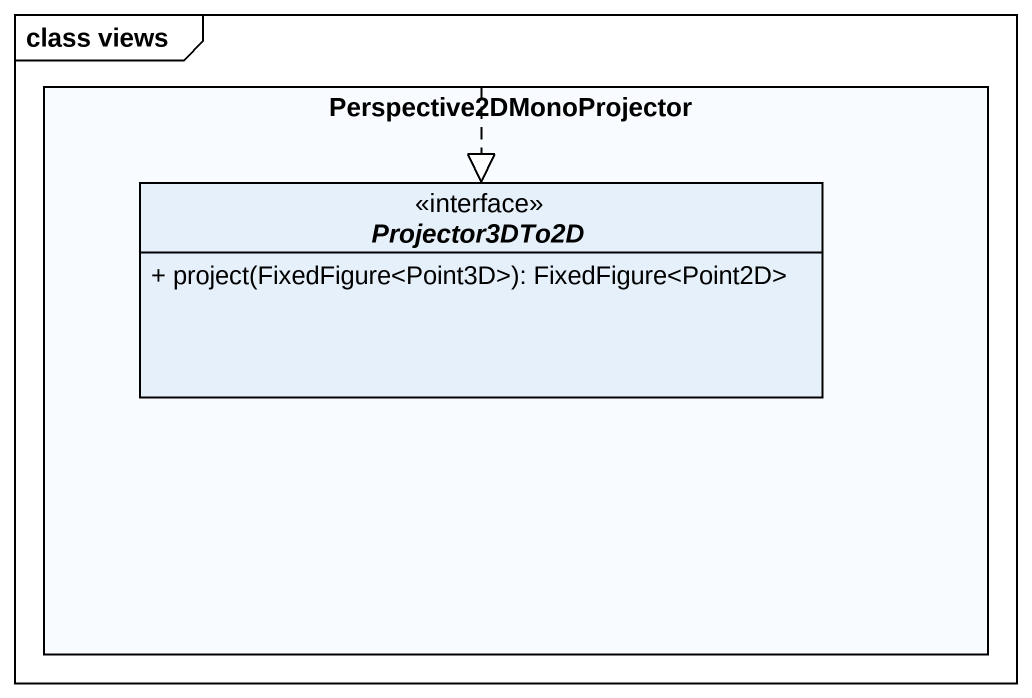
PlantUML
@startuml
mainframe class views
hide circle
hide empty members
skinparam classAttributeIconSize 0
rectangle Perspective2DMonoProjector {
  interface Projector3DTo2D <<interface>> {
    + project(FixedFigure<Point3D>): FixedFigure<Point2D>
  }
}
Perspective2DMonoProjector .up.|> Projector3DTo2D
@enduml
